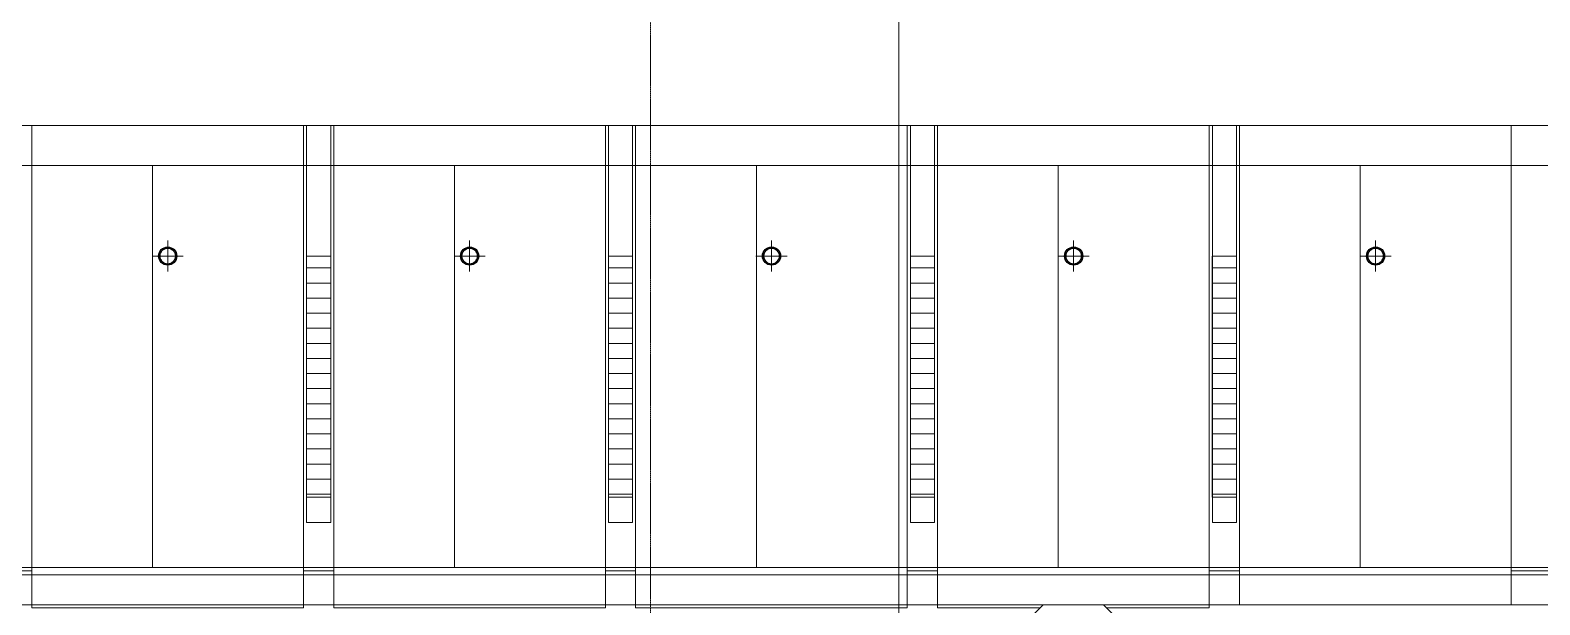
# Model space of a CAD drawing. Header units: millimetres. Extents: x 984 to 425800, y -34355 to 59419.
# Drawn here: x 337734 to 345233, y -11583 to -8724 of the extents above; entities that cross this region are included whole.
import ezdxf

# ---------------------------------------------------------------- set-up
doc = ezdxf.new("R2010")
doc.units = ezdxf.units.MM
doc.linetypes.add('DPA_Grid _ Level 100', pattern=[10, 5.5, -1.6, 1.3, -1.6])
for name, color, linetype, lineweight in [('A-COLS-E', 1, 'Continuous', 9), ('A-COLS-HDLN', 2, 'Continuous', 9), ('A-DETL-GENF', 2, 'Continuous', 35), ('A-GLAZ-CURT', 2, 'Continuous', 9), ('A-GLAZ-CWMG', 2, 'Continuous', 9), ('E-LITE-EQPM', 2, 'Continuous', 9), ('G-ANNO-TEXT', 3, 'Continuous', 9), ('S-GRID', 251, 'Continuous', 9)]:
    doc.layers.add(name, color=color, linetype=linetype, lineweight=lineweight)

# ---------------------------------------------------------------- blocks, each defined once
blk = doc.blocks.new('DPA_CP_Entrance Canopy Lower - Depth 4200-17972797-4110-01 GROUND LEVEL - REFLECTED CEILING PLAN')
at = {"layer": 'A-GLAZ-CURT'}
for p, q in [((-672757, -9198), (-671257, -9198)), ((-672757, -9198), (-671257, -9198)), ((-671257, -9448), (-671257, -9198)), ((-671257, -9198), (-671257, -9478)), ((-672757, -9398), (-672757, -11398)), ((-672757, -9398), (-671257, -9398)), ((-672007, -9398), (-671257, -9398)), ((-671257, -11398), (-671257, -9398)), ((-671257, -9398), (-671257, -9448)), ((-671257, -9478), (-671257, -9448)), ((-671257, -9448), (-671257, -9538)), ((-671257, -9533), (-671257, -9453)), ((-671257, -9453), (-671257, -9483)), ((-671257, -9483), (-671257, -9453)), ((-671257, -9453), (-671257, -11398)), ((-671257, -9778), (-671257, -9533)), ((-671257, -9538), (-671257, -9773)), ((-671257, -9747.9), (-671257, -11313)), ((-671257, -11313), (-671257, -9749.2)), ((-671257, -9773), (-671257, -9798)), ((-671257, -9798), (-671257, -9778)), ((-671257, -11398), (-671257, -9798)), ((-671257, -9798), (-671257, -11313)), ((-672757, -11398), (-671257, -11398)), ((-672007, -11398), (-671257, -11398)), ((-671307, -11398), (-671257, -11398))]:
    blk.add_line(p, q, dxfattribs=at)
blk = doc.blocks.new('DPA_CP_Entrance Canopy Lower - Depth 4200-V26-4110-01 GROUND LEVEL - REFLECTED CEILING PLAN')
at = {"layer": 'A-GLAZ-CURT'}
for p, q in [((-674257, -9198), (-672757, -9198)), ((-674257, -9198), (-672757, -9198)), ((-674257, -9398), (-674257, -11398)), ((-674257, -9398), (-672757, -9398)), ((-673507, -9398), (-673491.7, -9398)), ((-673371.7, -9398), (-673357, -9398)), ((-672757, -11398), (-672757, -9398)), ((-674257, -11398), (-672757, -11398)), ((-673507, -11398), (-673357, -11398))]:
    blk.add_line(p, q, dxfattribs=at)
blk = doc.blocks.new('DPA_CP_Entrance Canopy Lower - Depth 4200-V27-4110-01 GROUND LEVEL - REFLECTED CEILING PLAN')
at = {"layer": 'A-GLAZ-CURT'}
for p, q in [((-677257, -9198), (-675757, -9198)), ((-677257, -9198), (-675757, -9198)), ((-677257, -9398), (-677257, -11398)), ((-677257, -9398), (-675757, -9398)), ((-676506.7, -9398), (-676491.7, -9398)), ((-676371.7, -9398), (-676357, -9398)), ((-675757, -11398), (-675757, -9398)), ((-677257, -11398), (-675757, -11398)), ((-676506.7, -11398), (-676357, -11398))]:
    blk.add_line(p, q, dxfattribs=at)
blk = doc.blocks.new('DPA_CP_Entrance Canopy Lower - Depth 4200-V28-4110-01 GROUND LEVEL - REFLECTED CEILING PLAN')
at = {"layer": 'A-GLAZ-CURT'}
for p, q in [((-678757, -9198), (-677257, -9198)), ((-678757, -9198), (-677257, -9198)), ((-678757, -9398), (-678757, -11398)), ((-678757, -9398), (-677257, -9398)), ((-678006.7, -9398), (-677991.7, -9398)), ((-677871.7, -9398), (-677856.7, -9398)), ((-677257, -11398), (-677257, -9398)), ((-678757, -11398), (-677257, -11398)), ((-678006.7, -11398), (-677856.7, -11398))]:
    blk.add_line(p, q, dxfattribs=at)
blk = doc.blocks.new('DPA_Rectangular Tuscan Column - Rectangular Tuscan Column-11934986-4110-01 GROUND LEVEL - REFLECTED CEILING PLAN')
at = {"layer": 'A-COLS-E'}
for p, q in [((-200, 250), (-150, 300)), ((-150, 300), (150, 300)), ((150, 300), (200, 250)), ((-200, -250), (-200, 250)), ((200, 250), (200, -250)), ((-150, -300), (-200, -250)), ((200, -250), (150, -300)), ((150, -300), (-150, -300))]:
    blk.add_line(p, q, dxfattribs=at)
at = {"layer": 'A-COLS-HDLN'}
for p, q in [((125, 150), (-125, 150)), ((-125, 150), (-125, -250)), ((125, -250), (125, 150)), ((-125, -250), (125, -250))]:
    blk.add_line(p, q, dxfattribs=at)
blk = doc.blocks.new('Rectangular Mullion - Entrance Louver Top-V109-4110-01 GROUND LEVEL - REFLECTED CEILING PLAN')
at = {"layer": 'A-GLAZ-CWMG'}
for p, q in [((-679442.3, -11413), (-679356.7, -11413)), ((-679442.3, -11413), (-679356.7, -11413)), ((-679442.3, -11433), (-678010.3, -11433)), ((-679442.3, -11433), (-679356.7, -11433)), ((-679442.3, -11583), (-679356.7, -11583)), ((-679442.3, -11583), (-678010.3, -11583))]:
    blk.add_line(p, q, dxfattribs=at)
blk = doc.blocks.new('Rectangular Mullion - Entrance Louver Top-V110-4110-01 GROUND LEVEL - REFLECTED CEILING PLAN')
at = {"layer": 'A-GLAZ-CWMG'}
for p, q in [((-678010.3, -11433), (-676578.3, -11433)), ((-678006.7, -11413), (-677856.7, -11413)), ((-678006.7, -11413), (-677856.7, -11413)), ((-678006.7, -11433), (-677856.7, -11433)), ((-678010.3, -11583), (-676578.3, -11583)), ((-678006.7, -11583), (-677856.7, -11583))]:
    blk.add_line(p, q, dxfattribs=at)
blk = doc.blocks.new('Rectangular Mullion - Entrance Louver Top-V111-4110-01 GROUND LEVEL - REFLECTED CEILING PLAN')
at = {"layer": 'A-GLAZ-CWMG'}
for p, q in [((-676578.3, -11433), (-675146.3, -11433)), ((-676506.7, -11413), (-676357, -11413)), ((-676506.7, -11413), (-676357, -11413)), ((-676506.7, -11433), (-676357, -11433)), ((-676578.3, -11583), (-675146.3, -11583)), ((-676506.7, -11583), (-676357, -11583))]:
    blk.add_line(p, q, dxfattribs=at)
blk = doc.blocks.new('Rectangular Mullion - Entrance Louver Top-V112-4110-01 GROUND LEVEL - REFLECTED CEILING PLAN')
at = {"layer": 'A-GLAZ-CWMG'}
for p, q in [((-675146.3, -11433), (-673714.3, -11433)), ((-675007, -11413), (-674857, -11413)), ((-675007, -11413), (-674857, -11413)), ((-675007, -11433), (-674857, -11433)), ((-675146.3, -11583), (-673714.3, -11583)), ((-675007, -11583), (-674857, -11583))]:
    blk.add_line(p, q, dxfattribs=at)
blk = doc.blocks.new('Rectangular Mullion - Entrance Louver Top-V113-4110-01 GROUND LEVEL - REFLECTED CEILING PLAN')
at = {"layer": 'A-GLAZ-CWMG'}
for p, q in [((-673714.3, -11433), (-672282.3, -11433)), ((-673507, -11413), (-673357, -11413)), ((-673507, -11413), (-673357, -11413)), ((-673507, -11433), (-673357, -11433)), ((-673714.3, -11583), (-672282.3, -11583)), ((-673507, -11583), (-672282.3, -11583))]:
    blk.add_line(p, q, dxfattribs=at)
blk = doc.blocks.new('D1 - D1-12676964-4110-01 GROUND LEVEL - REFLECTED CEILING PLAN')
at = {"layer": 'A-DETL-GENF', "lineweight": 25}
for radius in [45, 40]:
    blk.add_circle((0, 0), radius, dxfattribs=at)
at = {"layer": 'E-LITE-EQPM'}
for p, q in [((0, 77.5), (0, -77.5)), ((-77.5, 0), (77.5, 0))]:
    blk.add_line(p, q, dxfattribs=at)
blk.add_circle((0, 0), 38, dxfattribs=at)
blk = doc.blocks.new('System Panel - DPA-AR_Metal Ceiling Rectangular Panel-V194-4110-01 GROUND LEVEL - REFLECTED CEILING PLAN')
at = {"layer": 'A-GLAZ-CURT'}
for p, q in [((-679506.7, -9198), (-680856.7, -9198)), ((-680856.7, -9198), (-680856.7, -9398)), ((-680856.7, -11598), (-680856.7, -9198)), ((-680856.7, -9198), (-679506.7, -9198)), ((-679506.7, -9398), (-679506.7, -9198)), ((-679506.7, -9198), (-679506.7, -11598)), ((-680856.7, -11398), (-680856.7, -11433)), ((-679506.7, -11433), (-679506.7, -11398)), ((-679506.7, -11598), (-680856.7, -11598)), ((-679506.7, -11598), (-679506.7, -11583))]:
    blk.add_line(p, q, dxfattribs=at)
blk = doc.blocks.new('System Panel - DPA-AR_Metal Ceiling Rectangular Panel-V199-4110-01 GROUND LEVEL - REFLECTED CEILING PLAN')
at = {"layer": 'A-GLAZ-CURT'}
for p, q in [((-673507, -9198), (-674857, -9198)), ((-674857, -9198), (-674857, -9398)), ((-674857, -11598), (-674857, -9198)), ((-674857, -9198), (-673507, -9198)), ((-673507, -9398), (-673507, -9198)), ((-673507, -9198), (-673507, -11598)), ((-674857, -11398), (-674857, -11433)), ((-673507, -11433), (-673507, -11398)), ((-674347.4, -11598), (-674857, -11598)), ((-673507, -11598), (-674017.3, -11598)), ((-673507, -11598), (-673507, -11583))]:
    blk.add_line(p, q, dxfattribs=at)
blk = doc.blocks.new('System Panel - DPA-AR_Metal Ceiling Rectangular Panel-18126886-4110-01 GROUND LEVEL - REFLECTED CEILING PLAN')
at = {"layer": 'A-GLAZ-CURT'}
for p, q in [((-672007, -9198), (-673357, -9198)), ((-673357, -9198), (-673357, -9398)), ((-673357, -11583), (-673357, -9198)), ((-673357, -9198), (-672007, -9198)), ((-672007, -9398), (-672007, -9198)), ((-672007, -9198), (-672007, -11583)), ((-673357, -11398), (-673357, -11433)), ((-672007, -11433), (-672007, -11398)), ((-673357, -11583), (-672007, -11583)), ((-672007, -11583), (-673357, -11583))]:
    blk.add_line(p, q, dxfattribs=at)
blk = doc.blocks.new('DPA_CP_Metal Ceiling Luminaire - Linear Luminaire Entrance-V144-4110-01 GROUND LEVEL - REFLECTED CEILING PLAN')
at = {"layer": 'A-GLAZ-CURT'}
h = blk.add_hatch(dxfattribs=at)
h.set_pattern_fill('FP_19', color=256, style=0, pattern_type=2)
h.set_pattern_definition([(0, (-868791.046, 10942.52), (0, -75), [])])
h.paths.add_polyline_path([(-870197.4, 10542.5), (-870197.4, 11742.5), (-870317.4, 11742.5), (-870317.4, 10542.5), (-870225.5, 10542.5)])
for p, q in [((-870317.4, 11742.5), (-870197.4, 11742.5)), ((-870317.4, 10542.5), (-870317.4, 11742.5)), ((-870197.4, 11742.5), (-870197.4, 10542.5)), ((-870197.4, 10542.5), (-870317.4, 10542.5))]:
    blk.add_line(p, q, dxfattribs=at)
blk = doc.blocks.new('DPA_CP_Metal Ceiling Panel - Vertical Panel Entrance-12681695-4110-01 GROUND LEVEL - REFLECTED CEILING PLAN')
at = {"layer": 'A-GLAZ-CURT'}
for p, q in [((-680991.7, -9198), (-680871.7, -9198)), ((-680991.7, -9198), (-680991.7, -11173)), ((-680991.7, -9198), (-680991.7, -9398)), ((-680871.7, -9198), (-680991.7, -9198)), ((-680991.7, -9198), (-680871.7, -9198)), ((-680991.7, -11173), (-680991.7, -9198)), ((-680871.7, -9198), (-680871.7, -11173)), ((-680871.7, -9398), (-680871.7, -9198)), ((-680871.7, -9198), (-680871.7, -11173)), ((-680991.7, -11173), (-680871.7, -11173)), ((-680871.7, -11173), (-680991.7, -11173))]:
    blk.add_line(p, q, dxfattribs=at)
blk = doc.blocks.new('DPA_CP_Metal Ceiling Panel - Vertical Panel Entrance-V201-4110-01 GROUND LEVEL - REFLECTED CEILING PLAN')
at = {"layer": 'A-GLAZ-CURT'}
for p, q in [((-673491.7, -9198), (-673371.7, -9198)), ((-673491.7, -9198), (-673491.7, -11173)), ((-673491.7, -9198), (-673491.7, -9398)), ((-673376, -9198), (-673491.7, -9198)), ((-673491.7, -9198), (-673371.7, -9198)), ((-673491.7, -11173), (-673491.7, -9198)), ((-673371.7, -9198), (-673371.7, -11173)), ((-673371.7, -9398), (-673371.7, -9198)), ((-673371.7, -9198), (-673371.7, -11173)), ((-673491.7, -11173), (-673371.7, -11173)), ((-673371.7, -11173), (-673491.7, -11173))]:
    blk.add_line(p, q, dxfattribs=at)
blk = doc.blocks.new('Rectangular Mullion - Entrance Louver Top-V210-4110-01 GROUND LEVEL - REFLECTED CEILING PLAN')
at = {"layer": 'A-GLAZ-CWMG'}
for p, q in [((-670850.3, -11313), (-671257, -11313)), ((-671257, -11313), (-670850.3, -11313)), ((-672282.3, -11433), (-670850.3, -11433)), ((-672007, -11413), (-670850.3, -11413)), ((-672007, -11413), (-670850.3, -11413)), ((-672007, -11433), (-670850.3, -11433)), ((-672282.3, -11583), (-670850.3, -11583)), ((-672282.3, -11583), (-670850.3, -11583))]:
    blk.add_line(p, q, dxfattribs=at)

msp = doc.modelspace()

# ---------------------------------------------------------------- linework, layer by layer
at = {"layer": 'G-ANNO-TEXT', "color": 250}
msp.add_line((342048.4, -14052.4), (342048.4, -1886.2), dxfattribs=at)
at = {"layer": 'S-GRID', "linetype": 'DPA_Grid _ Level 100'}
msp.add_line((340815.8, -30742.3), (340815.8, 54919.2), dxfattribs=at)

# ---------------------------------------------------------------- block references
at = {"layer": 'A-COLS-E'}
msp.add_blockref('DPA_Rectangular Tuscan Column - Rectangular Tuscan Column-11934986-4110-01 GROUND LEVEL - REFLECTED CEILING PLAN', (342915.8, -11883), dxfattribs=at)
at = {"layer": 'A-GLAZ-CURT'}
for name, p in [('DPA_CP_Entrance Canopy Lower - Depth 4200-V28-4110-01 GROUND LEVEL - REFLECTED CEILING PLAN', (1015598.2, 0)), ('System Panel - DPA-AR_Metal Ceiling Rectangular Panel-V194-4110-01 GROUND LEVEL - REFLECTED CEILING PLAN', (1018598.2, 0)), ('DPA_CP_Entrance Canopy Lower - Depth 4200-V28-4110-01 GROUND LEVEL - REFLECTED CEILING PLAN', (1017098.2, 0)), ('DPA_CP_Metal Ceiling Panel - Vertical Panel Entrance-12681695-4110-01 GROUND LEVEL - REFLECTED CEILING PLAN', (1020098.2, 0)), ('System Panel - DPA-AR_Metal Ceiling Rectangular Panel-V194-4110-01 GROUND LEVEL - REFLECTED CEILING PLAN', (1020098.2, 0)), ('DPA_CP_Entrance Canopy Lower - Depth 4200-V27-4110-01 GROUND LEVEL - REFLECTED CEILING PLAN', (1017098.2, 0)), ('DPA_CP_Metal Ceiling Panel - Vertical Panel Entrance-12681695-4110-01 GROUND LEVEL - REFLECTED CEILING PLAN', (1021598.2, 0)), ('System Panel - DPA-AR_Metal Ceiling Rectangular Panel-V194-4110-01 GROUND LEVEL - REFLECTED CEILING PLAN', (1021597.9, 0)), ('DPA_CP_Entrance Canopy Lower - Depth 4200-V26-4110-01 GROUND LEVEL - REFLECTED CEILING PLAN', (1015598.2, 0)), ('DPA_CP_Metal Ceiling Panel - Vertical Panel Entrance-12681695-4110-01 GROUND LEVEL - REFLECTED CEILING PLAN', (1023098.2, 0)), ('System Panel - DPA-AR_Metal Ceiling Rectangular Panel-V199-4110-01 GROUND LEVEL - REFLECTED CEILING PLAN', (1017098.2, 0)), ('DPA_CP_Entrance Canopy Lower - Depth 4200-V26-4110-01 GROUND LEVEL - REFLECTED CEILING PLAN', (1017098.2, 0)), ('DPA_CP_Metal Ceiling Panel - Vertical Panel Entrance-V201-4110-01 GROUND LEVEL - REFLECTED CEILING PLAN', (1017098.2, 0)), ('System Panel - DPA-AR_Metal Ceiling Rectangular Panel-18126886-4110-01 GROUND LEVEL - REFLECTED CEILING PLAN', (1017098.2, 0)), ('DPA_CP_Entrance Canopy Lower - Depth 4200-17972797-4110-01 GROUND LEVEL - REFLECTED CEILING PLAN', (1017098.2, 0)), ('DPA_CP_Metal Ceiling Luminaire - Linear Luminaire Entrance-V144-4110-01 GROUND LEVEL - REFLECTED CEILING PLAN', (1209423.9, -21590.5)), ('DPA_CP_Metal Ceiling Luminaire - Linear Luminaire Entrance-V144-4110-01 GROUND LEVEL - REFLECTED CEILING PLAN', (1210923.6, -21590.5)), ('DPA_CP_Metal Ceiling Luminaire - Linear Luminaire Entrance-V144-4110-01 GROUND LEVEL - REFLECTED CEILING PLAN', (1212423.6, -21590.5)), ('DPA_CP_Metal Ceiling Luminaire - Linear Luminaire Entrance-V144-4110-01 GROUND LEVEL - REFLECTED CEILING PLAN', (1213923.6, -21590.5))]:
    msp.add_blockref(name, p, dxfattribs=at)
at = {"layer": 'A-GLAZ-CWMG'}
for name in ['Rectangular Mullion - Entrance Louver Top-V210-4110-01 GROUND LEVEL - REFLECTED CEILING PLAN', 'Rectangular Mullion - Entrance Louver Top-V109-4110-01 GROUND LEVEL - REFLECTED CEILING PLAN', 'Rectangular Mullion - Entrance Louver Top-V110-4110-01 GROUND LEVEL - REFLECTED CEILING PLAN', 'Rectangular Mullion - Entrance Louver Top-V111-4110-01 GROUND LEVEL - REFLECTED CEILING PLAN', 'Rectangular Mullion - Entrance Louver Top-V112-4110-01 GROUND LEVEL - REFLECTED CEILING PLAN', 'Rectangular Mullion - Entrance Louver Top-V113-4110-01 GROUND LEVEL - REFLECTED CEILING PLAN']:
    msp.add_blockref(name, (1017098.2, 0), dxfattribs=at)
at = {"layer": 'E-LITE-EQPM'}
for p in [(338416.8, -9848), (339916.8, -9848), (341416.5, -9848), (342917.5, -9848), (344417.5, -9848)]:
    msp.add_blockref('D1 - D1-12676964-4110-01 GROUND LEVEL - REFLECTED CEILING PLAN', p, dxfattribs=at)

doc.saveas('drawing.dxf')
